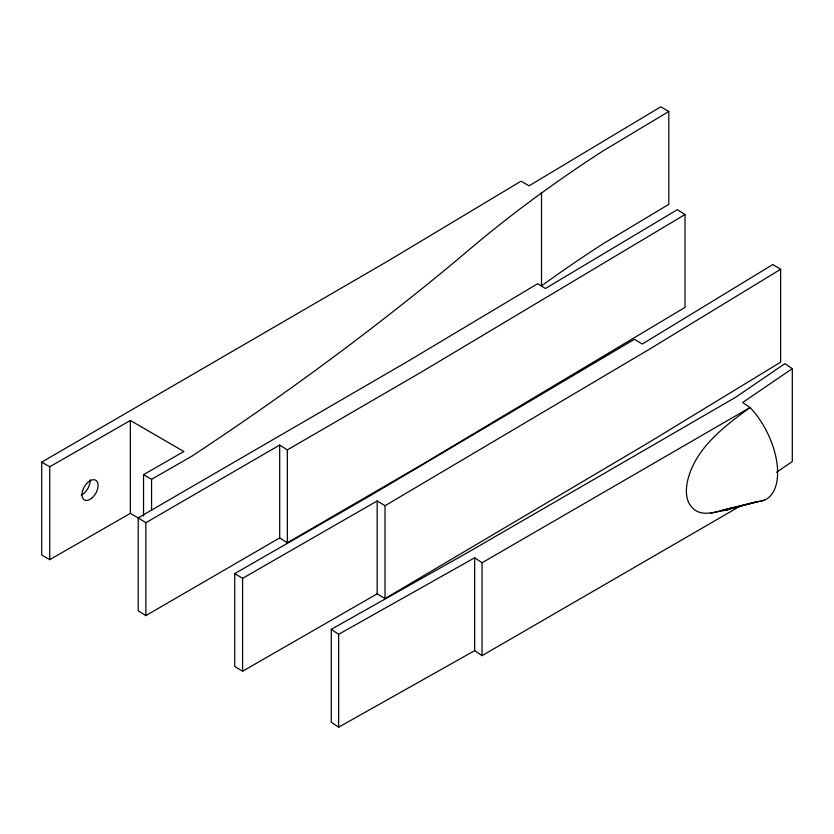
<?xml version="1.0" encoding="UTF-8"?>
<svg xmlns="http://www.w3.org/2000/svg" width="834" height="834" viewBox="0 0 834 834"><rect width="100%" height="100%" fill="white"/><g stroke="black" fill="none" stroke-linecap="round" stroke-linejoin="round"><path stroke-width="1.25" d="M338.656 727.185L338.656 634.309L474.661 557.769L474.661 650.645L338.656 727.185L331.265 722.192L331.265 629.316L467.259 552.775L735.254 397.526L784.909 363.676L792.3 368.67L742.646 402.52L750.047 407.503A59.339 31.494 63.7 0 1 777.403 467.248A59.339 31.494 63.7 0 1 757.637 501.526L726.393 510.106C715.145 511.503 701.321 517.664 692.178 507.541C685.819 501.192 685.652 491.143 687.143 482.834C694.034 448.973 723.902 426.737 750.047 407.503L482.052 562.762L482.052 655.639L741.04 505.602M776.454 472.346L792.3 461.546L792.3 368.67M780.634 269.288L650.113 348.81L385.016 505.717L385.016 598.593L650.113 441.697L780.634 362.164L780.634 269.288L772.784 264.534L642.263 344.056L634.413 339.302L369.316 496.209L234.74 573.594L234.74 666.47L242.59 671.224L377.166 593.839L377.166 500.963L242.59 578.348L242.59 671.224M668.805 111.475L602.961 150.975A1644.815 949.624 0 0 0 545.28 190.288L534.187 198.367A1644.815 949.624 0 0 0 470.897 248.23L457.355 259.666A3826.788 2209.381 0 0 1 191.872 456.167L151.559 479.321L143.531 474.671L183.845 451.507L130.354 420.472L49.727 466.79L41.7 462.14L389.509 260.093L521.062 181.166L529.09 185.826L660.789 106.815L668.805 111.475L668.805 204.351L602.961 243.851A1644.815 949.624 0 0 0 545.28 283.164L541.506 285.906L541.506 193.029M685.006 214.526L421.222 372.162L287.334 449.901L287.334 542.778L421.222 465.038L685.006 307.402L685.006 214.526L677.354 209.668L545.394 288.522L537.742 283.664L405.929 362.446L138.225 517.862L138.225 610.738L145.867 615.607L279.682 537.92L279.682 445.043L145.867 522.72L145.867 615.607M41.7 462.14L41.7 555.017L49.727 559.666L130.354 513.348L139.278 518.519M726.393 510.106L731.126 508.156M722.202 510.262L757.637 501.526M710.829 513.202L764.371 500.16M377.166 500.963L385.016 505.717M377.166 593.839L385.016 598.593M234.74 573.594L242.59 578.348M279.682 445.043L287.334 449.901M279.682 537.92L287.334 542.778M138.225 517.862L145.867 522.72M474.661 557.769L482.052 562.762M474.661 650.645L482.052 655.639M331.265 629.316L338.656 634.309M151.559 479.321L151.559 510.283M143.531 474.671L143.531 515.944M130.354 420.472L130.354 513.348M49.727 466.79L49.727 559.666M90.041 479.842A11.374 6.589 -59.9 0 1 81.179 495.135M91.719 498.19A11.374 6.589 -59.9 0 0 96.035 480.415A11.374 6.589 -59.9 0 0 82.368 491.601A11.374 6.589 -59.9 0 0 91.719 498.19"/></g></svg>
